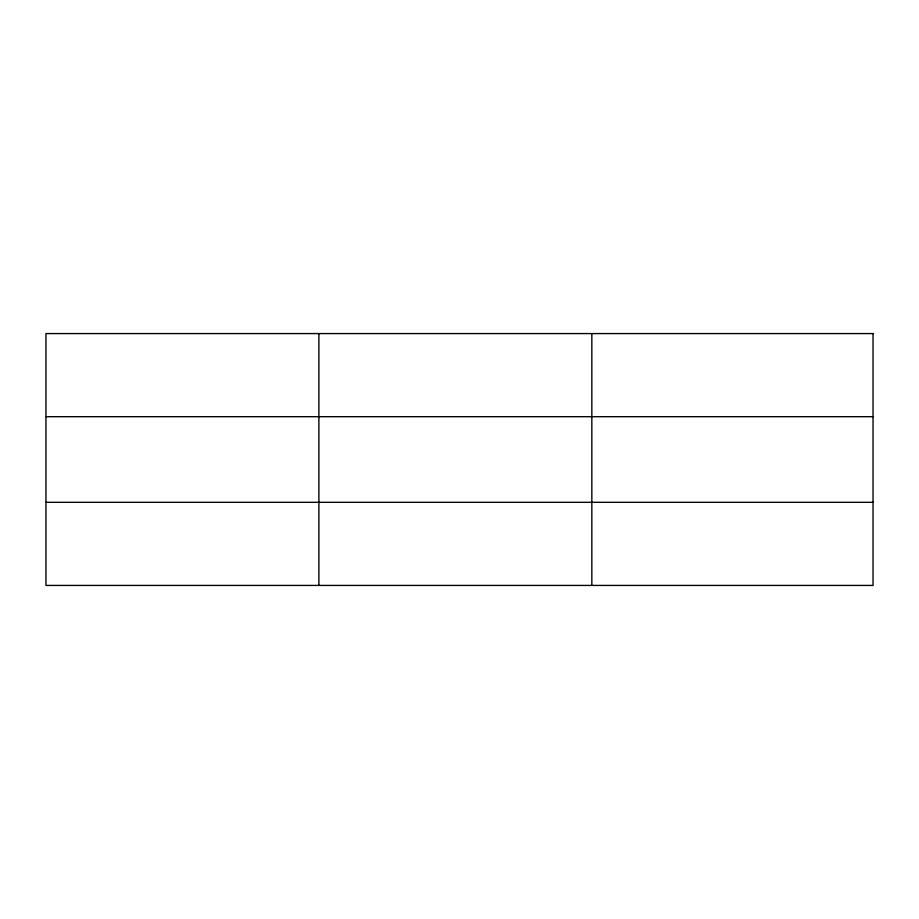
<?xml version="1.0" encoding="UTF-8"?>
<svg xmlns="http://www.w3.org/2000/svg" width="919" height="919" viewBox="0 0 919 919"><rect width="100%" height="100%" fill="white"/><g stroke="black" fill="none" stroke-linecap="round" stroke-linejoin="round"><path stroke-width="1.38" d="M318.893 585.426L318.893 333.574M591.836 585.426L591.836 333.574M45.95 416.686L873.05 416.686M45.95 502.314L873.05 502.314M873.05 333.574L45.95 333.574L45.95 585.426L873.05 585.426L873.05 333.574"/></g></svg>
